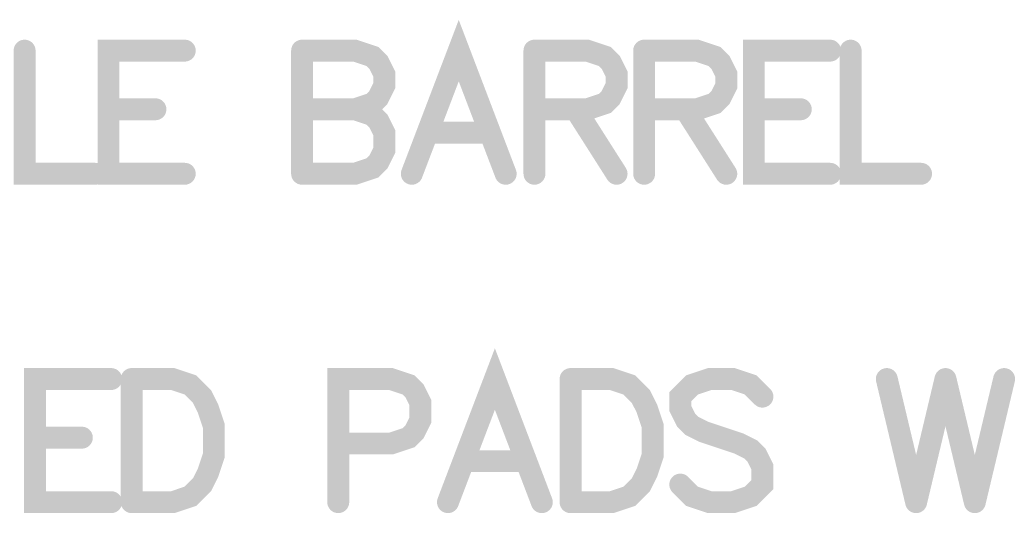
# Model space of a CAD drawing. Extents: x -9.8 to 23.3, y -7.1 to 14.3.
# Drawn here: x -4.5438 to -4.0895, y 4.785 to 5.0103 of the extents above; entities that cross this region are included whole.
import ezdxf

# ---------------------------------------------------------------- set-up
doc = ezdxf.new("R2010")
doc.units = 0
doc.layers.add('2D_LINE_00', color=1, linetype='CONTINUOUS')

# ---------------------------------------------------------------- blocks, each defined once
blk = doc.blocks.new('SMOOTH_0$01')
at = {"const_width": 0.005}
blk.add_lwpolyline([(-0.0025, 0, 1), (0.0025, 0, 1)], format="xyb", close=True, dxfattribs=at)
blk = doc.blocks.new('DRAWING_899')
at = {"layer": '2D_LINE_00', "const_width": 0.01}
blk.add_lwpolyline([(0, 0), (-0.03482, 0), (-0.03482, -0.05624), (0, -0.05624)], dxfattribs=at)
at = {"layer": '2D_LINE_00'}
for p in [(-0.03482, 0), (0, 0), (-0.03482, -0.05624), (0, -0.05624)]:
    blk.add_blockref('SMOOTH_0$01', p, dxfattribs=at)
blk = doc.blocks.new('DRAWING_900')
at = {"layer": '2D_LINE_00', "const_width": 0.01}
blk.add_lwpolyline([(0, 0), (0.02143, 0)], dxfattribs=at)
at = {"layer": '2D_LINE_00'}
for p in [(0, 0), (0.02143, 0)]:
    blk.add_blockref('SMOOTH_0$01', p, dxfattribs=at)
blk = doc.blocks.new('DRAWING_901')
at = {"layer": '2D_LINE_00', "const_width": 0.01}
blk.add_lwpolyline([(0, 0), (0, -0.05624)], dxfattribs=at)
at = {"layer": '2D_LINE_00'}
for p in [(0, 0), (0, -0.05624)]:
    blk.add_blockref('SMOOTH_0$01', p, dxfattribs=at)
blk = doc.blocks.new('DRAWING_902')
at = {"layer": '2D_LINE_00', "const_width": 0.01}
blk.add_lwpolyline([(0, 0), (0.01875, 0), (0.02678, -0.00268), (0.03214, -0.00804), (0.03481, -0.01339), (0.03749, -0.02143), (0.03749, -0.03482), (0.03481, -0.04285), (0.03214, -0.04821), (0.02678, -0.05356), (0.01875, -0.05624), (0, -0.05624)], dxfattribs=at)
at = {"layer": '2D_LINE_00'}
for p in [(0, 0), (0.01875, 0), (0.02678, -0.00268), (0.03214, -0.00804), (0.03481, -0.01339), (0.03749, -0.02143), (0.03749, -0.03482), (0.03481, -0.04285), (0.03214, -0.04821), (0.02678, -0.05356), (0, -0.05624), (0.01875, -0.05624)]:
    blk.add_blockref('SMOOTH_0$01', p, dxfattribs=at)
blk = doc.blocks.new('DRAWING_903')
at = {"layer": '2D_LINE_00', "const_width": 0.01}
blk.add_lwpolyline([(0, 0), (0.0241, 0), (0.03213, 0.00268), (0.03481, 0.00536), (0.03749, 0.01071), (0.03749, 0.01875), (0.03481, 0.0241), (0.03213, 0.02678), (0.0241, 0.02946), (0, 0.02946), (0, -0.02678)], dxfattribs=at)
at = {"layer": '2D_LINE_00'}
for p in [(0, 0.02946), (0.0241, 0.02946), (0.03213, 0.02678), (0.03481, 0.0241), (0.03749, 0.01875), (0.03749, 0.01071), (0.03481, 0.00536), (0, 0), (0.0241, 0), (0.03213, 0.00268), (0, -0.02678)]:
    blk.add_blockref('SMOOTH_0$01', p, dxfattribs=at)
blk = doc.blocks.new('DRAWING_904')
at = {"layer": '2D_LINE_00', "const_width": 0.01}
blk.add_lwpolyline([(0, 0), (-0.02142, 0.05624), (-0.04285, 0)], dxfattribs=at)
at = {"layer": '2D_LINE_00'}
for p in [(-0.02142, 0.05624), (-0.04285, 0), (0, 0)]:
    blk.add_blockref('SMOOTH_0$01', p, dxfattribs=at)
blk = doc.blocks.new('DRAWING_905')
at = {"layer": '2D_LINE_00', "const_width": 0.01}
blk.add_lwpolyline([(0, 0), (0.02678, 0)], dxfattribs=at)
at = {"layer": '2D_LINE_00'}
for p in [(0, 0), (0.02678, 0)]:
    blk.add_blockref('SMOOTH_0$01', p, dxfattribs=at)
blk = doc.blocks.new('DRAWING_906')
at = {"layer": '2D_LINE_00', "const_width": 0.01}
blk.add_lwpolyline([(0, 0), (0, -0.05624)], dxfattribs=at)
at = {"layer": '2D_LINE_00'}
for p in [(0, 0), (0, -0.05624)]:
    blk.add_blockref('SMOOTH_0$01', p, dxfattribs=at)
blk = doc.blocks.new('DRAWING_907')
at = {"layer": '2D_LINE_00', "const_width": 0.01}
blk.add_lwpolyline([(0, 0), (0.01875, 0), (0.02678, -0.00268), (0.03214, -0.00804), (0.03482, -0.01339), (0.0375, -0.02143), (0.0375, -0.03482), (0.03482, -0.04285), (0.03214, -0.04821), (0.02678, -0.05356), (0.01875, -0.05624), (0, -0.05624)], dxfattribs=at)
at = {"layer": '2D_LINE_00'}
for p in [(0, 0), (0.01875, 0), (0.02678, -0.00268), (0.03214, -0.00804), (0.03482, -0.01339), (0.0375, -0.02143), (0.0375, -0.03482), (0.03482, -0.04285), (0.03214, -0.04821), (0.02678, -0.05356), (0, -0.05624), (0.01875, -0.05624)]:
    blk.add_blockref('SMOOTH_0$01', p, dxfattribs=at)
blk = doc.blocks.new('DRAWING_908')
at = {"layer": '2D_LINE_00', "const_width": 0.01}
blk.add_lwpolyline([(0, 0), (-0.00536, 0.00536), (-0.0134, 0.00804), (-0.02411, 0.00804), (-0.03214, 0.00536), (-0.0375, 0), (-0.0375, -0.00535), (-0.03482, -0.01071), (-0.03214, -0.01339), (-0.02679, -0.01606), (-0.01072, -0.02142), (-0.00536, -0.0241), (-0.00268, -0.02678), (0, -0.03213), (0, -0.04017), (-0.00536, -0.04552), (-0.0134, -0.0482), (-0.02411, -0.0482), (-0.03214, -0.04552), (-0.0375, -0.04017)], dxfattribs=at)
at = {"layer": '2D_LINE_00'}
for p in [(-0.03214, 0.00536), (-0.02411, 0.00804), (-0.0134, 0.00804), (-0.00536, 0.00536), (-0.0375, 0), (0, 0), (-0.0375, -0.00535), (-0.03482, -0.01071), (-0.03214, -0.01339), (-0.02679, -0.01606), (-0.01072, -0.02142), (-0.00536, -0.0241), (-0.00268, -0.02678), (0, -0.03213), (-0.0375, -0.04017), (0, -0.04017), (-0.03214, -0.04552), (-0.00536, -0.04552), (-0.02411, -0.0482), (-0.0134, -0.0482)]:
    blk.add_blockref('SMOOTH_0$01', p, dxfattribs=at)
blk = doc.blocks.new('DRAWING_909')
at = {"layer": '2D_LINE_00', "const_width": 0.01}
blk.add_lwpolyline([(0, 0), (0.01339, -0.05624)], dxfattribs=at)
at = {"layer": '2D_LINE_00'}
for p in [(0, 0), (0.01339, -0.05624)]:
    blk.add_blockref('SMOOTH_0$01', p, dxfattribs=at)
blk = doc.blocks.new('DRAWING_910')
at = {"layer": '2D_LINE_00', "const_width": 0.01}
blk.add_lwpolyline([(0, 0), (-0.01339, -0.05624)], dxfattribs=at)
at = {"layer": '2D_LINE_00'}
for p in [(0, 0), (-0.01339, -0.05624)]:
    blk.add_blockref('SMOOTH_0$01', p, dxfattribs=at)
blk = doc.blocks.new('DRAWING_911')
at = {"layer": '2D_LINE_00', "const_width": 0.01}
blk.add_lwpolyline([(0, 0), (0.01339, -0.05624)], dxfattribs=at)
at = {"layer": '2D_LINE_00'}
for p in [(0, 0), (0.01339, -0.05624)]:
    blk.add_blockref('SMOOTH_0$01', p, dxfattribs=at)
blk = doc.blocks.new('DRAWING_912')
at = {"layer": '2D_LINE_00', "const_width": 0.01}
blk.add_lwpolyline([(0, 0), (-0.01339, -0.05624)], dxfattribs=at)
at = {"layer": '2D_LINE_00'}
for p in [(0, 0), (-0.01339, -0.05624)]:
    blk.add_blockref('SMOOTH_0$01', p, dxfattribs=at)
blk = doc.blocks.new('DRAWING_1506')
at = {"layer": '2D_LINE_00', "const_width": 0.01}
blk.add_lwpolyline([(0, 0), (0, -0.05624), (0.03214, -0.05624)], dxfattribs=at)
at = {"layer": '2D_LINE_00'}
for p in [(0, 0), (0, -0.05624), (0.03214, -0.05624)]:
    blk.add_blockref('SMOOTH_0$01', p, dxfattribs=at)
blk = doc.blocks.new('DRAWING_1507')
at = {"layer": '2D_LINE_00', "const_width": 0.01}
blk.add_lwpolyline([(0, 0), (-0.03481, 0), (-0.03481, -0.05624), (0, -0.05624)], dxfattribs=at)
at = {"layer": '2D_LINE_00'}
for p in [(-0.03481, 0), (0, 0), (-0.03481, -0.05624), (0, -0.05624)]:
    blk.add_blockref('SMOOTH_0$01', p, dxfattribs=at)
blk = doc.blocks.new('DRAWING_1508')
at = {"layer": '2D_LINE_00', "const_width": 0.01}
blk.add_lwpolyline([(0, 0), (0.02142, 0)], dxfattribs=at)
at = {"layer": '2D_LINE_00'}
for p in [(0, 0), (0.02142, 0)]:
    blk.add_blockref('SMOOTH_0$01', p, dxfattribs=at)
blk = doc.blocks.new('DRAWING_1509')
at = {"layer": '2D_LINE_00', "const_width": 0.01}
blk.add_lwpolyline([(0, 0), (0, -0.05624)], dxfattribs=at)
at = {"layer": '2D_LINE_00'}
for p in [(0, 0), (0, -0.05624)]:
    blk.add_blockref('SMOOTH_0$01', p, dxfattribs=at)
blk = doc.blocks.new('DRAWING_1510')
at = {"layer": '2D_LINE_00', "const_width": 0.01}
blk.add_lwpolyline([(0, 0), (0.0241, 0), (0.03214, -0.00268), (0.03481, -0.00536), (0.03749, -0.01071), (0.03749, -0.01607), (0.03481, -0.02143), (0.03214, -0.0241), (0.0241, -0.02678)], dxfattribs=at)
at = {"layer": '2D_LINE_00'}
for p in [(0, 0), (0.0241, 0), (0.03214, -0.00268), (0.03481, -0.00536), (0.03749, -0.01071), (0.03749, -0.01607), (0.03481, -0.02143), (0.0241, -0.02678), (0.03214, -0.0241)]:
    blk.add_blockref('SMOOTH_0$01', p, dxfattribs=at)
blk = doc.blocks.new('DRAWING_1511')
at = {"layer": '2D_LINE_00', "const_width": 0.01}
blk.add_lwpolyline([(0, 0), (0.0241, 0), (0.03214, -0.00268), (0.03481, -0.00536), (0.03749, -0.01071), (0.03749, -0.01875), (0.03481, -0.0241), (0.03214, -0.02678), (0.0241, -0.02946), (0, -0.02946)], dxfattribs=at)
at = {"layer": '2D_LINE_00'}
for p in [(0, 0), (0.0241, 0), (0.03214, -0.00268), (0.03481, -0.00536), (0.03749, -0.01071), (0.03749, -0.01875), (0.03214, -0.02678), (0.03481, -0.0241), (0, -0.02946), (0.0241, -0.02946)]:
    blk.add_blockref('SMOOTH_0$01', p, dxfattribs=at)
blk = doc.blocks.new('DRAWING_1512')
at = {"layer": '2D_LINE_00', "const_width": 0.01}
blk.add_lwpolyline([(0, 0), (-0.02143, 0.05624), (-0.04285, 0)], dxfattribs=at)
at = {"layer": '2D_LINE_00'}
for p in [(-0.02143, 0.05624), (-0.04285, 0), (0, 0)]:
    blk.add_blockref('SMOOTH_0$01', p, dxfattribs=at)
blk = doc.blocks.new('DRAWING_1513')
at = {"layer": '2D_LINE_00', "const_width": 0.01}
blk.add_lwpolyline([(0, 0), (0.02678, 0)], dxfattribs=at)
at = {"layer": '2D_LINE_00'}
for p in [(0, 0), (0.02678, 0)]:
    blk.add_blockref('SMOOTH_0$01', p, dxfattribs=at)
blk = doc.blocks.new('DRAWING_1514')
at = {"layer": '2D_LINE_00', "const_width": 0.01}
blk.add_lwpolyline([(0, 0), (0, -0.05624)], dxfattribs=at)
at = {"layer": '2D_LINE_00'}
for p in [(0, 0), (0, -0.05624)]:
    blk.add_blockref('SMOOTH_0$01', p, dxfattribs=at)
blk = doc.blocks.new('DRAWING_1515')
at = {"layer": '2D_LINE_00', "const_width": 0.01}
blk.add_lwpolyline([(0, 0), (0.0241, 0), (0.03213, -0.00268), (0.03481, -0.00536), (0.03749, -0.01071), (0.03749, -0.01607), (0.03481, -0.02143), (0.03213, -0.0241), (0.0241, -0.02678), (0, -0.02678)], dxfattribs=at)
at = {"layer": '2D_LINE_00'}
for p in [(0, 0), (0.0241, 0), (0.03213, -0.00268), (0.03481, -0.00536), (0.03749, -0.01071), (0.03749, -0.01607), (0.03481, -0.02143), (0, -0.02678), (0.0241, -0.02678), (0.03213, -0.0241)]:
    blk.add_blockref('SMOOTH_0$01', p, dxfattribs=at)
blk = doc.blocks.new('DRAWING_1516')
at = {"layer": '2D_LINE_00', "const_width": 0.01}
blk.add_lwpolyline([(0, 0), (0.01874, -0.02946)], dxfattribs=at)
at = {"layer": '2D_LINE_00'}
for p in [(0, 0), (0.01874, -0.02946)]:
    blk.add_blockref('SMOOTH_0$01', p, dxfattribs=at)
blk = doc.blocks.new('DRAWING_1517')
at = {"layer": '2D_LINE_00', "const_width": 0.01}
blk.add_lwpolyline([(0, 0), (0, -0.05624)], dxfattribs=at)
at = {"layer": '2D_LINE_00'}
for p in [(0, 0), (0, -0.05624)]:
    blk.add_blockref('SMOOTH_0$01', p, dxfattribs=at)
blk = doc.blocks.new('DRAWING_1518')
at = {"layer": '2D_LINE_00', "const_width": 0.01}
blk.add_lwpolyline([(0, 0), (0.0241, 0), (0.03213, -0.00268), (0.03481, -0.00536), (0.03749, -0.01071), (0.03749, -0.01607), (0.03481, -0.02143), (0.03213, -0.0241), (0.0241, -0.02678), (0, -0.02678)], dxfattribs=at)
at = {"layer": '2D_LINE_00'}
for p in [(0, 0), (0.0241, 0), (0.03213, -0.00268), (0.03481, -0.00536), (0.03749, -0.01071), (0.03749, -0.01607), (0.03481, -0.02143), (0, -0.02678), (0.0241, -0.02678), (0.03213, -0.0241)]:
    blk.add_blockref('SMOOTH_0$01', p, dxfattribs=at)
blk = doc.blocks.new('DRAWING_1519')
at = {"layer": '2D_LINE_00', "const_width": 0.01}
blk.add_lwpolyline([(0, 0), (0.01875, -0.02946)], dxfattribs=at)
at = {"layer": '2D_LINE_00'}
for p in [(0, 0), (0.01875, -0.02946)]:
    blk.add_blockref('SMOOTH_0$01', p, dxfattribs=at)
blk = doc.blocks.new('DRAWING_1520')
at = {"layer": '2D_LINE_00', "const_width": 0.01}
blk.add_lwpolyline([(0, 0), (-0.03481, 0), (-0.03481, -0.05624), (0, -0.05624)], dxfattribs=at)
at = {"layer": '2D_LINE_00'}
for p in [(-0.03481, 0), (0, 0), (-0.03481, -0.05624), (0, -0.05624)]:
    blk.add_blockref('SMOOTH_0$01', p, dxfattribs=at)
blk = doc.blocks.new('DRAWING_1521')
at = {"layer": '2D_LINE_00', "const_width": 0.01}
blk.add_lwpolyline([(0, 0), (0.02142, 0)], dxfattribs=at)
at = {"layer": '2D_LINE_00'}
for p in [(0, 0), (0.02142, 0)]:
    blk.add_blockref('SMOOTH_0$01', p, dxfattribs=at)
blk = doc.blocks.new('DRAWING_1522')
at = {"layer": '2D_LINE_00', "const_width": 0.01}
blk.add_lwpolyline([(0, 0), (0, -0.05624), (0.03214, -0.05624)], dxfattribs=at)
at = {"layer": '2D_LINE_00'}
for p in [(0, 0), (0, -0.05624), (0.03214, -0.05624)]:
    blk.add_blockref('SMOOTH_0$01', p, dxfattribs=at)

msp = doc.modelspace()

# ---------------------------------------------------------------- block references
for name, p in [('DRAWING_1512', (-4.32205, 4.94)), ('DRAWING_1506', (-4.54165, 4.99624)), ('DRAWING_1507', (-4.46854, 4.99624)), ('DRAWING_1509', (-4.41498, 4.99624)), ('DRAWING_1510', (-4.41498, 4.99624)), ('DRAWING_1514', (-4.30893, 4.99624)), ('DRAWING_1515', (-4.30893, 4.99624)), ('DRAWING_1517', (-4.25885, 4.99624)), ('DRAWING_1518', (-4.25885, 4.99624)), ('DRAWING_1520', (-4.17396, 4.99624)), ('DRAWING_1522', (-4.16459, 4.99624)), ('DRAWING_1508', (-4.50335, 4.96946)), ('DRAWING_1511', (-4.41498, 4.96946)), ('DRAWING_1516', (-4.29018, 4.96946)), ('DRAWING_1519', (-4.24011, 4.96946)), ('DRAWING_1521', (-4.20877, 4.96946)), ('DRAWING_1513', (-4.35687, 4.95875)), ('DRAWING_904', (-4.30556, 4.79)), ('DRAWING_899', (-4.50212, 4.84624)), ('DRAWING_901', (-4.49275, 4.84624)), ('DRAWING_902', (-4.49275, 4.84624)), ('DRAWING_903', (-4.39848, 4.81678)), ('DRAWING_906', (-4.29244, 4.84624)), ('DRAWING_907', (-4.29244, 4.84624)), ('DRAWING_908', (-4.20486, 4.8382)), ('DRAWING_909', (-4.14809, 4.84624)), ('DRAWING_910', (-4.12131, 4.84624)), ('DRAWING_911', (-4.12131, 4.84624)), ('DRAWING_912', (-4.09453, 4.84624)), ('DRAWING_900', (-4.53694, 4.81946)), ('DRAWING_905', (-4.34037, 4.80875))]:
    msp.add_blockref(name, p)

doc.saveas('drawing.dxf')
